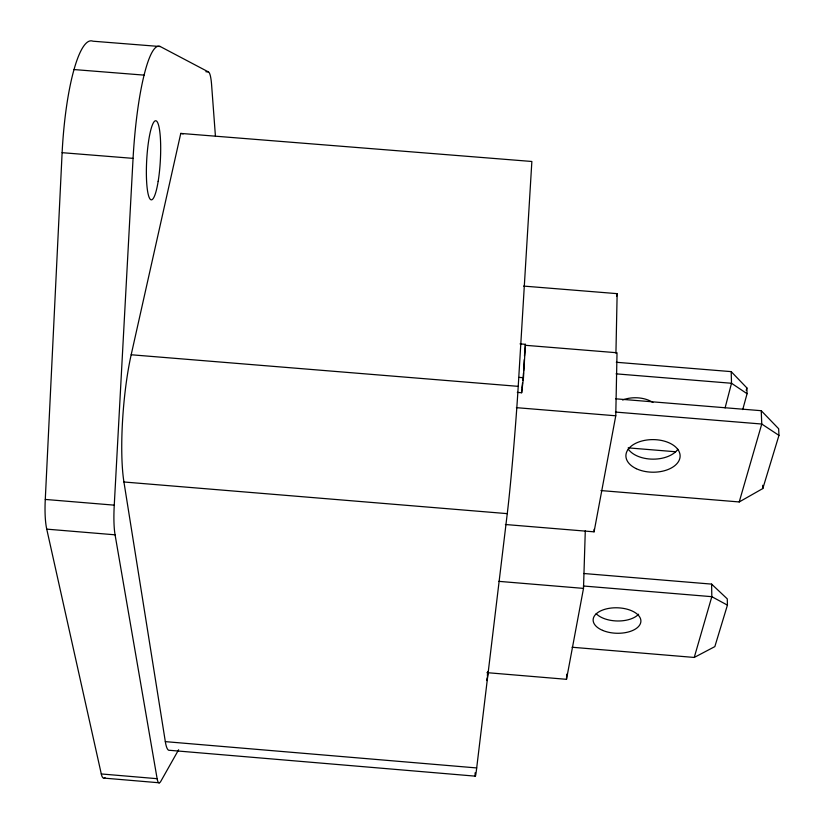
<?xml version="1.0" encoding="UTF-8"?>
<svg xmlns="http://www.w3.org/2000/svg" width="824" height="824" viewBox="0 0 824 824"><rect width="100%" height="100%" fill="white"/><g stroke="black" fill="none" stroke-linecap="round" stroke-linejoin="round"><path stroke-width="1.24" d="M615.93 353.208L617.145 293.653L523.59 286.082M505.38 524.507L594.073 531.83L615.765 415.79L617.021 352.754L525.362 345.297M594.073 531.83L594.145 529.276M486.963 672.652L566.5 679.316L583.505 588.388L585.287 530.8M566.5 679.316L566.685 674.217M104.998 777.557A37.513 6.376 -83.6 0 1 101.29 773.952L46.741 529.142A45.196 9.63 -84.8 0 1 45.279 499.437L62.119 152.677A113.3 23.494 -87.1 0 1 92.937 41.2L160.268 46.535L208.431 71.935A38.831 5.665 -86.8 0 1 211.603 84.882L215.425 136.115M178.633 749.737L160.968 781.039A37.523 5.305 -83.9 0 1 157.127 778.69L115.072 534.817A45.217 8.013 -84.9 0 1 114.258 505.153L133.066 158.363A113.341 19.549 -86.8 0 1 160.268 46.535M517.317 392.389L521.654 392.749L521.88 388.959M523.477 373.138L522.828 380.451M523.621 370.676L524.27 359.604M524.486 355.906L525.424 344.319L520.016 343.886M521.654 392.749L523.467 377.732L525.424 344.319M475.108 772.799A72.625 1.545 -85.5 0 0 476.694 767.937L507.265 513.64A88.261 2.348 -85.3 0 0 518.224 386.353L531.861 161.483L180.765 133.416L131.181 354.763A88.014 15.203 -85.4 0 0 123.93 481.988L165.325 741.631A72.471 10.053 -84.2 0 0 169.631 750.304L475.242 776.146M487.242 678.07L487.077 680.572L487.293 678.811M487.406 675.567L487.654 671.807M487.396 677.925L487.89 671.57M521.952 387.692L522.54 382.872M616.712 296.166L617.145 293.653M725.079 407.932L731.516 383.263L731.187 371.624L616.311 362.272M746.204 390.349L746.874 387.908L731.187 371.624M742.733 409.579L747.069 393.707L746.874 387.908M572.052 647.242L694.241 657.449L711.823 596.679L711.596 584.113L583.763 573.504M600.964 490.568L739.221 501.95L761.757 424.03L761.232 410.702L615.713 398.816M711.596 584.113L727.273 598.873L727.427 605.135L714.841 646.613L694.241 657.449M739.221 501.95L762.818 488.539L778.958 435.381L778.649 428.738L761.232 410.702M205.887 71.729L208.431 71.935M74.026 69.556L144.128 75.128M62.119 152.677L133.066 158.363M616.074 373.849L731.516 383.263L747.069 393.707M519.079 377.382L523.467 377.732M131.181 354.763L518.224 386.353M615.425 412.062L761.757 424.03L778.958 435.381M516.391 407.664L615.765 415.79M628.176 447.865L675.639 451.758M123.93 481.988L507.265 513.64M45.279 499.437L114.258 505.153M46.741 529.142L115.072 534.817M583.341 585.998L711.823 596.679L727.427 605.135M498.85 581.353L583.505 588.388M165.325 741.631L476.694 767.937M101.29 773.952L157.127 778.69M104.112 778.114L159.413 782.8M180.765 133.416L183.196 133.9M762.694 485.274L762.818 488.539M622.563 400.001A24.102 14.945 0.5 0 1 652.917 402.473M638.621 614.21A23.783 12.803 1.7 0 1 617.578 620.987A23.783 12.803 1.7 0 1 596.164 613.664M677.864 449.276A26.955 16.356 0.2 0 1 653.061 459.153A26.955 16.356 0.2 0 1 628.269 449.152M602.571 630.37A23.896 12.741 1.7 0 0 640.712 622.635A23.896 12.741 1.7 0 0 607.751 608.586A23.896 12.741 1.7 0 0 602.571 630.37M636.272 468.671A27.099 16.295 0.3 0 0 679.841 458.298A27.099 16.295 0.3 0 0 642.916 440.747A27.099 16.295 0.3 0 0 636.272 468.671M158.167 181.352A39.604 6.819 -86.8 0 0 155.973 120.788A39.604 6.819 -86.8 0 0 146.487 178.757A39.604 6.819 -86.8 0 0 158.167 181.352"/></g></svg>
